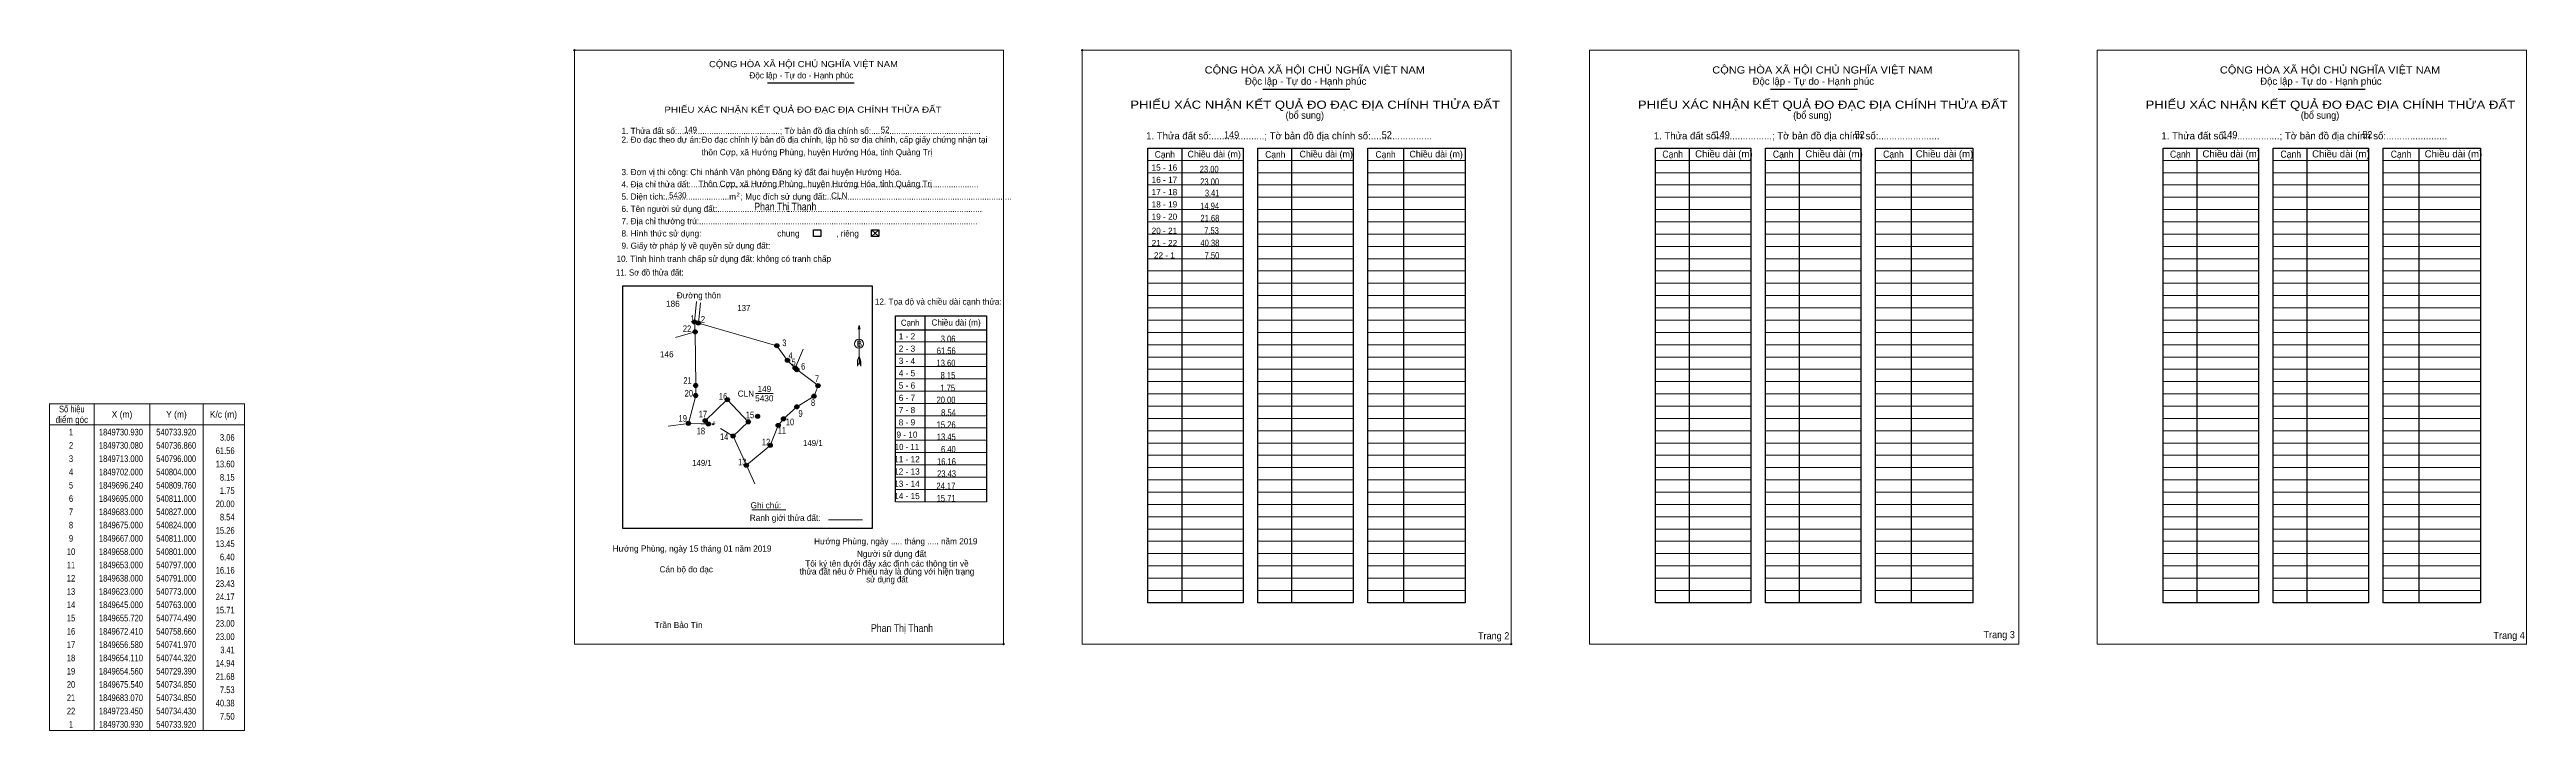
# Model space of a CAD drawing. Header units: metres. Extents: x 538723 to 555232, y 1836279 to 1849936.
# Drawn here: x 540248 to 542114, y 1849423 to 1849936 of the extents above.
import ezdxf
from ezdxf.enums import TextEntityAlignment as Align

# ---------------------------------------------------------------- set-up
doc = ezdxf.new("R2010")
doc.units = ezdxf.units.M
doc.header["$LTSCALE"] = 2
doc.header["$PDMODE"] = 32
doc.header["$PDSIZE"] = 1
for name, color, linetype, lineweight in [('1', 7, 'Continuous', 13), ('10', 7, 'Continuous', 13), ('11', 7, 'Continuous', 25), ('2', 7, 'Continuous', 13), ('22', 7, 'Continuous', 13), ('27', 7, 'Continuous', 13), ('5', 7, 'Continuous', 13), ('50', 7, 'Continuous', 25), ('63', 7, 'Continuous', 13), ('9', 7, 'Continuous', 13)]:
    doc.layers.add(name, color=color, linetype=linetype, lineweight=lineweight)
for name, color, linetype in [('12', 7, 'Continuous'), ('13', 7, 'Continuous'), ('36', 7, 'Continuous'), ('48', 7, 'Continuous'), ('52', 7, 'Continuous'), ('6', 7, 'Continuous'), ('7', 7, 'Continuous')]:
    doc.layers.add(name, color=color, linetype=linetype)

msp = doc.modelspace()

# ---------------------------------------------------------------- hatches: boundary and pattern name
at = {"layer": '11'}
for points in [[(540735.462, 1849730.93, 1), (540732.378, 1849730.93, 1)], [(540735.972, 1849723.45, 1), (540732.888, 1849723.45, 1)], [(540738.402, 1849730.08, 1), (540735.318, 1849730.08, 1)], [(540797.542, 1849713, 1), (540794.458, 1849713, 1)], [(540805.542, 1849702, 1), (540802.458, 1849702, 1)], [(540811.302, 1849696.24, 1), (540808.218, 1849696.24, 1)], [(540812.542, 1849695, 1), (540809.458, 1849695, 1)], [(540736.392, 1849683.07, 1), (540733.308, 1849683.07, 1)], [(540736.392, 1849675.54, 1), (540733.308, 1849675.54, 1)], [(540760.202, 1849672.41, 1), (540757.118, 1849672.41, 1)], [(540812.542, 1849667, 1), (540809.458, 1849667, 1)], [(540825.542, 1849675, 1), (540822.458, 1849675, 1)], [(540828.542, 1849683, 1), (540825.458, 1849683, 1)], [(540730.932, 1849654.56, 1), (540727.848, 1849654.56, 1)], [(540730.932, 1849654.56, 1), (540727.848, 1849654.56, 1)], [(540743.512, 1849656.58, 1), (540740.428, 1849656.58, 1)], [(540745.862, 1849654.11, 1), (540742.778, 1849654.11, 1)], [(540776.032, 1849655.72, 1), (540772.948, 1849655.72, 1)], [(540783.035, 1849659.851, 1), (540779.951, 1849659.851, 1)], [(540798.542, 1849653, 1), (540795.458, 1849653, 1)], [(540802.542, 1849658, 1), (540799.458, 1849658, 1)], [(540764.542, 1849645, 1), (540761.458, 1849645, 1)], [(540792.542, 1849638, 1), (540789.458, 1849638, 1)], [(540774.542, 1849623, 1), (540771.458, 1849623, 1)]]:
    msp.add_hatch(color=256, dxfattribs=at).paths.add_polyline_path(points)

# ---------------------------------------------------------------- linework, layer by layer
at = {"layer": '1', "lineweight": 25}
for p, q in [((540788.85, 1849911.01), (540854.22, 1849911.01)), ((541162.14, 1849906.24), (541227.52, 1849906.24)), ((541544.51, 1849906.24), (541609.88, 1849906.24)), ((541926.87, 1849906.24), (541992.25, 1849906.24)), ((541100.93, 1849861.79), (541100.93, 1849519.5)), ((541183.75, 1849861.79), (541183.75, 1849519.5)), ((541268.11, 1849861.79), (541268.11, 1849519.5)), ((541483.29, 1849861.79), (541483.29, 1849519.5)), ((541566.11, 1849861.79), (541566.11, 1849519.5)), ((541650.48, 1849861.79), (541650.48, 1849519.5)), ((541865.66, 1849861.79), (541865.66, 1849519.5)), ((541948.48, 1849861.79), (541948.48, 1849519.5)), ((542032.84, 1849861.79), (542032.84, 1849519.5)), ((540885.29, 1849725.1), (540953.9, 1849725.1)), ((540907.49, 1849735.43), (540907.49, 1849595.58))]:
    msp.add_line(p, q, dxfattribs=at)
at = {"layer": '1'}
for p, q in [((541075.49, 1849852.54), (541147.34, 1849852.54)), ((541075.49, 1849843.29), (541147.34, 1849843.29)), ((541075.49, 1849834.03), (541147.34, 1849834.03)), ((541158.31, 1849852.54), (541230.16, 1849852.54)), ((541158.31, 1849843.29), (541230.16, 1849843.29)), ((541158.31, 1849834.03), (541230.16, 1849834.03)), ((541241.13, 1849852.54), (541314.52, 1849852.54)), ((541241.13, 1849843.29), (541314.52, 1849843.29)), ((541241.13, 1849834.03), (541314.52, 1849834.03)), ((541457.85, 1849852.54), (541529.7, 1849852.54)), ((541457.85, 1849843.29), (541529.7, 1849843.29)), ((541457.85, 1849834.03), (541529.7, 1849834.03)), ((541540.67, 1849852.54), (541612.52, 1849852.54)), ((541540.67, 1849843.29), (541612.52, 1849843.29)), ((541540.67, 1849834.03), (541612.52, 1849834.03)), ((541623.5, 1849852.54), (541696.89, 1849852.54)), ((541623.5, 1849843.29), (541696.89, 1849843.29)), ((541623.5, 1849834.03), (541696.89, 1849834.03)), ((541840.22, 1849852.54), (541912.07, 1849852.54)), ((541840.22, 1849843.29), (541912.07, 1849843.29)), ((541840.22, 1849834.03), (541912.07, 1849834.03)), ((541923.04, 1849852.54), (541994.89, 1849852.54)), ((541923.04, 1849843.29), (541994.89, 1849843.29)), ((541923.04, 1849834.03), (541994.89, 1849834.03)), ((542005.86, 1849852.54), (542079.25, 1849852.54)), ((542005.86, 1849843.29), (542079.25, 1849843.29)), ((542005.86, 1849834.03), (542079.25, 1849834.03)), ((541075.49, 1849824.78), (541147.34, 1849824.78)), ((541075.49, 1849815.53), (541147.34, 1849815.53)), ((541158.31, 1849824.78), (541230.16, 1849824.78)), ((541158.31, 1849815.53), (541230.16, 1849815.53)), ((541241.13, 1849824.78), (541314.52, 1849824.78)), ((541241.13, 1849815.53), (541314.52, 1849815.53)), ((541457.85, 1849824.78), (541529.7, 1849824.78)), ((541457.85, 1849815.53), (541529.7, 1849815.53)), ((541540.67, 1849824.78), (541612.52, 1849824.78)), ((541540.67, 1849815.53), (541612.52, 1849815.53)), ((541623.5, 1849824.78), (541696.89, 1849824.78)), ((541623.5, 1849815.53), (541696.89, 1849815.53)), ((541840.22, 1849824.78), (541912.07, 1849824.78)), ((541840.22, 1849815.53), (541912.07, 1849815.53)), ((541923.04, 1849824.78), (541994.89, 1849824.78)), ((541923.04, 1849815.53), (541994.89, 1849815.53)), ((542005.86, 1849824.78), (542079.25, 1849824.78)), ((542005.86, 1849815.53), (542079.25, 1849815.53)), ((540867.2, 1849800.37), (540872.75, 1849795.19)), ((540867.2, 1849795.19), (540872.75, 1849800.37)), ((541075.49, 1849806.28), (541147.34, 1849806.28)), ((541075.49, 1849797.03), (541147.34, 1849797.03)), ((541158.31, 1849806.28), (541230.16, 1849806.28)), ((541158.31, 1849797.03), (541230.16, 1849797.03)), ((541241.13, 1849806.28), (541314.52, 1849806.28)), ((541241.13, 1849797.03), (541314.52, 1849797.03)), ((541457.85, 1849806.28), (541529.7, 1849806.28)), ((541457.85, 1849797.03), (541529.7, 1849797.03)), ((541540.67, 1849806.28), (541612.52, 1849806.28)), ((541540.67, 1849797.03), (541612.52, 1849797.03)), ((541623.5, 1849806.28), (541696.89, 1849806.28)), ((541623.5, 1849797.03), (541696.89, 1849797.03)), ((541840.22, 1849806.28), (541912.07, 1849806.28)), ((541840.22, 1849797.03), (541912.07, 1849797.03)), ((541923.04, 1849806.28), (541994.89, 1849806.28)), ((541923.04, 1849797.03), (541994.89, 1849797.03)), ((542005.86, 1849806.28), (542079.25, 1849806.28)), ((542005.86, 1849797.03), (542079.25, 1849797.03)), ((541075.49, 1849787.78), (541147.34, 1849787.78)), ((541075.49, 1849778.53), (541147.34, 1849778.53)), ((541158.31, 1849787.78), (541230.16, 1849787.78)), ((541158.31, 1849778.53), (541230.16, 1849778.53)), ((541241.13, 1849787.78), (541314.52, 1849787.78)), ((541241.13, 1849778.53), (541314.52, 1849778.53)), ((541457.85, 1849787.78), (541529.7, 1849787.78)), ((541457.85, 1849778.53), (541529.7, 1849778.53)), ((541540.67, 1849787.78), (541612.52, 1849787.78)), ((541540.67, 1849778.53), (541612.52, 1849778.53)), ((541623.5, 1849787.78), (541696.89, 1849787.78)), ((541623.5, 1849778.53), (541696.89, 1849778.53)), ((541840.22, 1849787.78), (541912.07, 1849787.78)), ((541840.22, 1849778.53), (541912.07, 1849778.53)), ((541923.04, 1849787.78), (541994.89, 1849787.78)), ((541923.04, 1849778.53), (541994.89, 1849778.53)), ((542005.86, 1849787.78), (542079.25, 1849787.78)), ((542005.86, 1849778.53), (542079.25, 1849778.53)), ((541075.49, 1849769.28), (541147.34, 1849769.28)), ((541075.49, 1849760.03), (541147.34, 1849760.03)), ((541158.31, 1849769.28), (541230.16, 1849769.28)), ((541158.31, 1849760.03), (541230.16, 1849760.03)), ((541241.13, 1849769.28), (541314.52, 1849769.28)), ((541241.13, 1849760.03), (541314.52, 1849760.03)), ((541457.85, 1849769.28), (541529.7, 1849769.28)), ((541457.85, 1849760.03), (541529.7, 1849760.03)), ((541540.67, 1849769.28), (541612.52, 1849769.28)), ((541540.67, 1849760.03), (541612.52, 1849760.03)), ((541623.5, 1849769.28), (541696.89, 1849769.28)), ((541623.5, 1849760.03), (541696.89, 1849760.03)), ((541840.22, 1849769.28), (541912.07, 1849769.28)), ((541840.22, 1849760.03), (541912.07, 1849760.03)), ((541923.04, 1849769.28), (541994.89, 1849769.28)), ((541923.04, 1849760.03), (541994.89, 1849760.03)), ((542005.86, 1849769.28), (542079.25, 1849769.28)), ((542005.86, 1849760.03), (542079.25, 1849760.03)), ((541075.49, 1849750.77), (541147.34, 1849750.77)), ((541075.49, 1849741.52), (541147.34, 1849741.52)), ((541158.31, 1849750.77), (541230.16, 1849750.77)), ((541158.31, 1849741.52), (541230.16, 1849741.52)), ((541241.13, 1849750.77), (541314.52, 1849750.77)), ((541241.13, 1849741.52), (541314.52, 1849741.52)), ((541457.85, 1849750.77), (541529.7, 1849750.77)), ((541457.85, 1849741.52), (541529.7, 1849741.52)), ((541540.67, 1849750.77), (541612.52, 1849750.77)), ((541540.67, 1849741.52), (541612.52, 1849741.52)), ((541623.5, 1849750.77), (541696.89, 1849750.77)), ((541623.5, 1849741.52), (541696.89, 1849741.52)), ((541840.22, 1849750.77), (541912.07, 1849750.77)), ((541840.22, 1849741.52), (541912.07, 1849741.52)), ((541923.04, 1849750.77), (541994.89, 1849750.77)), ((541923.04, 1849741.52), (541994.89, 1849741.52)), ((542005.86, 1849750.77), (542079.25, 1849750.77)), ((542005.86, 1849741.52), (542079.25, 1849741.52)), ((540857.92, 1849728.47), (540857.92, 1849700.48)), ((541075.49, 1849732.27), (541147.34, 1849732.27)), ((541075.49, 1849723.02), (541147.34, 1849723.02)), ((541158.31, 1849732.27), (541230.16, 1849732.27)), ((541158.31, 1849723.02), (541230.16, 1849723.02)), ((541241.13, 1849732.27), (541314.52, 1849732.27)), ((541241.13, 1849723.02), (541314.52, 1849723.02)), ((541457.85, 1849732.27), (541529.7, 1849732.27)), ((541457.85, 1849723.02), (541529.7, 1849723.02)), ((541540.67, 1849732.27), (541612.52, 1849732.27)), ((541540.67, 1849723.02), (541612.52, 1849723.02)), ((541623.5, 1849732.27), (541696.89, 1849732.27)), ((541623.5, 1849723.02), (541696.89, 1849723.02)), ((541840.22, 1849732.27), (541912.07, 1849732.27)), ((541840.22, 1849723.02), (541912.07, 1849723.02)), ((541923.04, 1849732.27), (541994.89, 1849732.27)), ((541923.04, 1849723.02), (541994.89, 1849723.02)), ((542005.86, 1849732.27), (542079.25, 1849732.27)), ((542005.86, 1849723.02), (542079.25, 1849723.02)), ((540857.92, 1849705.11), (540856.75, 1849702.26)), ((540857.92, 1849705.11), (540859.11, 1849702.26)), ((540857.92, 1849704.71), (540859.11, 1849701.84)), ((540857.92, 1849704.31), (540859.11, 1849701.44)), ((540857.92, 1849703.91), (540859.12, 1849701.02)), ((540857.92, 1849703.49), (540859.12, 1849700.61)), ((540885.29, 1849715.85), (540953.9, 1849715.85)), ((540885.29, 1849706.6), (540953.9, 1849706.6)), ((541075.49, 1849713.77), (541147.34, 1849713.77)), ((541075.49, 1849704.52), (541147.34, 1849704.52)), ((541158.31, 1849713.77), (541230.16, 1849713.77)), ((541158.31, 1849704.52), (541230.16, 1849704.52)), ((541241.13, 1849713.77), (541314.52, 1849713.77)), ((541241.13, 1849704.52), (541314.52, 1849704.52)), ((541457.85, 1849713.77), (541529.7, 1849713.77)), ((541457.85, 1849704.52), (541529.7, 1849704.52)), ((541540.67, 1849713.77), (541612.52, 1849713.77)), ((541540.67, 1849704.52), (541612.52, 1849704.52)), ((541623.5, 1849713.77), (541696.89, 1849713.77)), ((541623.5, 1849704.52), (541696.89, 1849704.52)), ((541840.22, 1849713.77), (541912.07, 1849713.77)), ((541840.22, 1849704.52), (541912.07, 1849704.52)), ((541923.04, 1849713.77), (541994.89, 1849713.77)), ((541923.04, 1849704.52), (541994.89, 1849704.52)), ((542005.86, 1849713.77), (542079.25, 1849713.77)), ((542005.86, 1849704.52), (542079.25, 1849704.52)), ((540857.92, 1849703.09), (540859.12, 1849700.19)), ((540857.92, 1849702.69), (540859.12, 1849699.77)), ((540857.92, 1849702.29), (540859.14, 1849699.36)), ((540857.92, 1849701.89), (540859.14, 1849698.94)), ((540857.92, 1849701.48), (540859.14, 1849698.52)), ((540857.92, 1849701.08), (540859.15, 1849698.12)), ((540857.92, 1849700.48), (540859.15, 1849697.63)), ((540859.15, 1849697.63), (540859.11, 1849702.26)), ((540885.29, 1849697.35), (540953.9, 1849697.35)), ((540885.29, 1849688.09), (540953.9, 1849688.09)), ((541075.49, 1849695.27), (541147.34, 1849695.27)), ((541075.49, 1849686.02), (541147.34, 1849686.02)), ((541158.31, 1849695.27), (541230.16, 1849695.27)), ((541158.31, 1849686.02), (541230.16, 1849686.02)), ((541241.13, 1849695.27), (541314.52, 1849695.27)), ((541241.13, 1849686.02), (541314.52, 1849686.02)), ((541457.85, 1849695.27), (541529.7, 1849695.27)), ((541457.85, 1849686.02), (541529.7, 1849686.02)), ((541540.67, 1849695.27), (541612.52, 1849695.27)), ((541540.67, 1849686.02), (541612.52, 1849686.02)), ((541623.5, 1849695.27), (541696.89, 1849695.27)), ((541623.5, 1849686.02), (541696.89, 1849686.02)), ((541840.22, 1849695.27), (541912.07, 1849695.27)), ((541840.22, 1849686.02), (541912.07, 1849686.02)), ((541923.04, 1849695.27), (541994.89, 1849695.27)), ((541923.04, 1849686.02), (541994.89, 1849686.02)), ((542005.86, 1849695.27), (542079.25, 1849695.27)), ((542005.86, 1849686.02), (542079.25, 1849686.02)), ((540885.29, 1849678.84), (540953.9, 1849678.84)), ((540885.29, 1849669.59), (540953.9, 1849669.59)), ((541075.49, 1849676.77), (541147.34, 1849676.77)), ((541075.49, 1849667.51), (541147.34, 1849667.51)), ((541158.31, 1849676.77), (541230.16, 1849676.77)), ((541158.31, 1849667.51), (541230.16, 1849667.51)), ((541241.13, 1849676.77), (541314.52, 1849676.77)), ((541241.13, 1849667.51), (541314.52, 1849667.51)), ((541457.85, 1849676.77), (541529.7, 1849676.77)), ((541457.85, 1849667.51), (541529.7, 1849667.51)), ((541540.67, 1849676.77), (541612.52, 1849676.77)), ((541540.67, 1849667.51), (541612.52, 1849667.51)), ((541623.5, 1849676.77), (541696.89, 1849676.77)), ((541623.5, 1849667.51), (541696.89, 1849667.51)), ((541840.22, 1849676.77), (541912.07, 1849676.77)), ((541840.22, 1849667.51), (541912.07, 1849667.51)), ((541923.04, 1849676.77), (541994.89, 1849676.77)), ((541923.04, 1849667.51), (541994.89, 1849667.51)), ((542005.86, 1849676.77), (542079.25, 1849676.77)), ((542005.86, 1849667.51), (542079.25, 1849667.51)), ((540885.29, 1849660.34), (540953.9, 1849660.34)), ((540885.29, 1849651.09), (540953.9, 1849651.09)), ((541075.49, 1849658.26), (541147.34, 1849658.26)), ((541075.49, 1849649.01), (541147.34, 1849649.01)), ((541158.31, 1849658.26), (541230.16, 1849658.26)), ((541158.31, 1849649.01), (541230.16, 1849649.01)), ((541241.13, 1849658.26), (541314.52, 1849658.26)), ((541241.13, 1849649.01), (541314.52, 1849649.01)), ((541457.85, 1849658.26), (541529.7, 1849658.26)), ((541457.85, 1849649.01), (541529.7, 1849649.01)), ((541540.67, 1849658.26), (541612.52, 1849658.26)), ((541540.67, 1849649.01), (541612.52, 1849649.01)), ((541623.5, 1849658.26), (541696.89, 1849658.26)), ((541623.5, 1849649.01), (541696.89, 1849649.01)), ((541840.22, 1849658.26), (541912.07, 1849658.26)), ((541840.22, 1849649.01), (541912.07, 1849649.01)), ((541923.04, 1849658.26), (541994.89, 1849658.26)), ((541923.04, 1849649.01), (541994.89, 1849649.01)), ((542005.86, 1849658.26), (542079.25, 1849658.26)), ((542005.86, 1849649.01), (542079.25, 1849649.01)), ((540885.29, 1849641.84), (540953.9, 1849641.84)), ((540885.29, 1849632.59), (540953.9, 1849632.59)), ((541075.49, 1849639.76), (541147.34, 1849639.76)), ((541075.49, 1849630.51), (541147.34, 1849630.51)), ((541158.31, 1849639.76), (541230.16, 1849639.76)), ((541158.31, 1849630.51), (541230.16, 1849630.51)), ((541241.13, 1849639.76), (541314.52, 1849639.76)), ((541241.13, 1849630.51), (541314.52, 1849630.51)), ((541457.85, 1849639.76), (541529.7, 1849639.76)), ((541457.85, 1849630.51), (541529.7, 1849630.51)), ((541540.67, 1849639.76), (541612.52, 1849639.76)), ((541540.67, 1849630.51), (541612.52, 1849630.51)), ((541623.5, 1849639.76), (541696.89, 1849639.76)), ((541623.5, 1849630.51), (541696.89, 1849630.51)), ((541840.22, 1849639.76), (541912.07, 1849639.76)), ((541840.22, 1849630.51), (541912.07, 1849630.51)), ((541923.04, 1849639.76), (541994.89, 1849639.76)), ((541923.04, 1849630.51), (541994.89, 1849630.51)), ((542005.86, 1849639.76), (542079.25, 1849639.76)), ((542005.86, 1849630.51), (542079.25, 1849630.51)), ((540885.29, 1849623.34), (540953.9, 1849623.34)), ((540885.29, 1849614.09), (540953.9, 1849614.09)), ((541075.49, 1849621.26), (541147.34, 1849621.26)), ((541075.49, 1849612.01), (541147.34, 1849612.01)), ((541158.31, 1849621.26), (541230.16, 1849621.26)), ((541158.31, 1849612.01), (541230.16, 1849612.01)), ((541241.13, 1849621.26), (541314.52, 1849621.26)), ((541241.13, 1849612.01), (541314.52, 1849612.01)), ((541457.85, 1849621.26), (541529.7, 1849621.26)), ((541457.85, 1849612.01), (541529.7, 1849612.01)), ((541540.67, 1849621.26), (541612.52, 1849621.26)), ((541540.67, 1849612.01), (541612.52, 1849612.01)), ((541623.5, 1849621.26), (541696.89, 1849621.26)), ((541623.5, 1849612.01), (541696.89, 1849612.01)), ((541840.22, 1849621.26), (541912.07, 1849621.26)), ((541840.22, 1849612.01), (541912.07, 1849612.01)), ((541923.04, 1849621.26), (541994.89, 1849621.26)), ((541923.04, 1849612.01), (541994.89, 1849612.01)), ((542005.86, 1849621.26), (542079.25, 1849621.26)), ((542005.86, 1849612.01), (542079.25, 1849612.01)), ((540885.29, 1849604.83), (540953.9, 1849604.83)), ((540885.29, 1849595.58), (540953.9, 1849595.58)), ((541075.49, 1849602.76), (541147.34, 1849602.76)), ((541075.49, 1849593.5), (541147.34, 1849593.5)), ((541158.31, 1849602.76), (541230.16, 1849602.76)), ((541158.31, 1849593.5), (541230.16, 1849593.5)), ((541241.13, 1849602.76), (541314.52, 1849602.76)), ((541241.13, 1849593.5), (541314.52, 1849593.5)), ((541457.85, 1849602.76), (541529.7, 1849602.76)), ((541457.85, 1849593.5), (541529.7, 1849593.5)), ((541540.67, 1849602.76), (541612.52, 1849602.76)), ((541540.67, 1849593.5), (541612.52, 1849593.5)), ((541623.5, 1849602.76), (541696.89, 1849602.76)), ((541623.5, 1849593.5), (541696.89, 1849593.5)), ((541840.22, 1849602.76), (541912.07, 1849602.76)), ((541840.22, 1849593.5), (541912.07, 1849593.5)), ((541923.04, 1849602.76), (541994.89, 1849602.76)), ((541923.04, 1849593.5), (541994.89, 1849593.5)), ((542005.86, 1849602.76), (542079.25, 1849602.76)), ((542005.86, 1849593.5), (542079.25, 1849593.5)), ((541075.49, 1849584.25), (541147.34, 1849584.25)), ((541075.49, 1849575), (541147.34, 1849575)), ((541158.31, 1849584.25), (541230.16, 1849584.25)), ((541158.31, 1849575), (541230.16, 1849575)), ((541241.13, 1849584.25), (541314.52, 1849584.25)), ((541241.13, 1849575), (541314.52, 1849575)), ((541457.85, 1849584.25), (541529.7, 1849584.25)), ((541457.85, 1849575), (541529.7, 1849575)), ((541540.67, 1849584.25), (541612.52, 1849584.25)), ((541540.67, 1849575), (541612.52, 1849575)), ((541623.5, 1849584.25), (541696.89, 1849584.25)), ((541623.5, 1849575), (541696.89, 1849575)), ((541840.22, 1849584.25), (541912.07, 1849584.25)), ((541840.22, 1849575), (541912.07, 1849575)), ((541923.04, 1849584.25), (541994.89, 1849584.25)), ((541923.04, 1849575), (541994.89, 1849575)), ((542005.86, 1849584.25), (542079.25, 1849584.25)), ((542005.86, 1849575), (542079.25, 1849575)), ((541075.49, 1849565.75), (541147.34, 1849565.75)), ((541075.49, 1849556.5), (541147.34, 1849556.5)), ((541158.31, 1849565.75), (541230.16, 1849565.75)), ((541158.31, 1849556.5), (541230.16, 1849556.5)), ((541241.13, 1849565.75), (541314.52, 1849565.75)), ((541241.13, 1849556.5), (541314.52, 1849556.5)), ((541457.85, 1849565.75), (541529.7, 1849565.75)), ((541457.85, 1849556.5), (541529.7, 1849556.5)), ((541540.67, 1849565.75), (541612.52, 1849565.75)), ((541540.67, 1849556.5), (541612.52, 1849556.5)), ((541623.5, 1849565.75), (541696.89, 1849565.75)), ((541623.5, 1849556.5), (541696.89, 1849556.5)), ((541840.22, 1849565.75), (541912.07, 1849565.75)), ((541840.22, 1849556.5), (541912.07, 1849556.5)), ((541923.04, 1849565.75), (541994.89, 1849565.75)), ((541923.04, 1849556.5), (541994.89, 1849556.5)), ((542005.86, 1849565.75), (542079.25, 1849565.75)), ((542005.86, 1849556.5), (542079.25, 1849556.5)), ((541075.49, 1849547.25), (541147.34, 1849547.25)), ((541075.49, 1849538), (541147.34, 1849538)), ((541158.31, 1849547.25), (541230.16, 1849547.25)), ((541158.31, 1849538), (541230.16, 1849538)), ((541241.13, 1849547.25), (541314.52, 1849547.25)), ((541241.13, 1849538), (541314.52, 1849538)), ((541457.85, 1849547.25), (541529.7, 1849547.25)), ((541457.85, 1849538), (541529.7, 1849538)), ((541540.67, 1849547.25), (541612.52, 1849547.25)), ((541540.67, 1849538), (541612.52, 1849538)), ((541623.5, 1849547.25), (541696.89, 1849547.25)), ((541623.5, 1849538), (541696.89, 1849538)), ((541840.22, 1849547.25), (541912.07, 1849547.25)), ((541840.22, 1849538), (541912.07, 1849538)), ((541923.04, 1849547.25), (541994.89, 1849547.25)), ((541923.04, 1849538), (541994.89, 1849538)), ((542005.86, 1849547.25), (542079.25, 1849547.25)), ((542005.86, 1849538), (542079.25, 1849538)), ((541075.49, 1849528.75), (541147.34, 1849528.75)), ((541158.31, 1849528.75), (541230.16, 1849528.75)), ((541241.13, 1849528.75), (541314.52, 1849528.75)), ((541457.85, 1849528.75), (541529.7, 1849528.75)), ((541540.67, 1849528.75), (541612.52, 1849528.75)), ((541623.5, 1849528.75), (541696.89, 1849528.75)), ((541840.22, 1849528.75), (541912.07, 1849528.75)), ((541923.04, 1849528.75), (541994.89, 1849528.75)), ((542005.86, 1849528.75), (542079.25, 1849528.75))]:
    msp.add_line(p, q, dxfattribs=at)
at = {"layer": '1', "lineweight": 25}
for points in [[(541075.49, 1849861.79), (541147.34, 1849861.79), (541147.34, 1849519.5), (541075.49, 1849519.5)], [(541158.31, 1849861.79), (541230.16, 1849861.79), (541230.16, 1849519.5), (541158.31, 1849519.5)], [(541241.13, 1849861.79), (541314.52, 1849861.79), (541314.52, 1849519.5), (541241.13, 1849519.5)], [(541457.85, 1849861.79), (541529.7, 1849861.79), (541529.7, 1849519.5), (541457.85, 1849519.5)], [(541540.67, 1849861.79), (541612.52, 1849861.79), (541612.52, 1849519.5), (541540.67, 1849519.5)], [(541623.5, 1849861.79), (541696.89, 1849861.79), (541696.89, 1849519.5), (541623.5, 1849519.5)], [(541840.22, 1849861.79), (541912.07, 1849861.79), (541912.07, 1849519.5), (541840.22, 1849519.5)], [(541923.04, 1849861.79), (541994.89, 1849861.79), (541994.89, 1849519.5), (541923.04, 1849519.5)], [(542005.86, 1849861.79), (542079.25, 1849861.79), (542079.25, 1849519.5), (542005.86, 1849519.5)], [(540679.9, 1849758.14), (540867.81, 1849758.14), (540867.81, 1849575.3), (540679.9, 1849575.3)]]:
    msp.add_lwpolyline(points, close=True, dxfattribs=at)
at = {"layer": '1'}
msp.add_lwpolyline([(540733.92, 1849730.93), (540736.86, 1849730.08), (540796, 1849713), (540804, 1849702), (540809.76, 1849696.24), (540811, 1849695), (540827, 1849683), (540824, 1849675), (540811, 1849667), (540801, 1849658), (540797, 1849653), (540791, 1849638), (540773, 1849623), (540763, 1849645), (540774.49, 1849655.72), (540758.66, 1849672.41), (540741.97, 1849656.58), (540744.32, 1849654.11), (540729.39, 1849654.56), (540734.85, 1849675.54), (540734.85, 1849683.07), (540734.43, 1849723.45)], close=True, dxfattribs=at)
for points in [[(540858.72, 1849725.49), (540857.92, 1849728.47), (540857.12, 1849725.49)], [(540857.92, 1849700.48), (540856.68, 1849697.63), (540856.75, 1849702.26)]]:
    msp.add_lwpolyline(points, dxfattribs=at)
at = {"layer": '1', "lineweight": 25}
msp.add_lwpolyline([(540885.29, 1849595.58), (540885.29, 1849735.43), (540953.9, 1849735.43), (540953.9, 1849595.58)], dxfattribs=at)
at = {"layer": '1'}
msp.add_circle((540857.92, 1849714.477), 3.415, dxfattribs=at)
for p in [(540643.5, 1849935.49), (541025.86, 1849935.49), (540966.78, 1849488.35), (541349.14, 1849488.35)]:
    msp.add_point(p, dxfattribs=at)
at = {"layer": '10'}
msp.add_line((540748, 1849654), (540729.39, 1849654.56), dxfattribs=at)
for points in [[(540729.39, 1849654.56), (540734.85, 1849675.54), (540734.85, 1849683.07), (540734.43, 1849723.45), (540733.92, 1849730.93), (540736.86, 1849730.08), (540796, 1849713), (540804, 1849702), (540809.76, 1849696.24), (540811, 1849695), (540827, 1849683), (540824, 1849675), (540811, 1849667), (540801, 1849658), (540797, 1849653), (540791, 1849638), (540773, 1849623), (540763, 1849645), (540753.55, 1849650.67)], [(540744.32, 1849654.11), (540741.97, 1849656.58), (540758.66, 1849672.41)], [(540758.66, 1849672.41), (540774.49, 1849655.72), (540763, 1849645)]]:
    msp.add_lwpolyline(points, dxfattribs=at)
at = {"layer": '11'}
for centre in [(540733.92, 1849730.93), (540734.43, 1849723.45), (540736.86, 1849730.08), (540796, 1849713), (540804, 1849702), (540809.76, 1849696.24), (540811, 1849695), (540734.85, 1849683.07), (540734.85, 1849675.54), (540758.66, 1849672.41), (540811, 1849667), (540824, 1849675), (540827, 1849683), (540729.39, 1849654.56), (540729.39, 1849654.56), (540741.97, 1849656.58), (540744.32, 1849654.11), (540774.49, 1849655.72), (540781.493, 1849659.851), (540797, 1849653), (540801, 1849658), (540763, 1849645), (540791, 1849638), (540773, 1849623)]:
    msp.add_circle(centre, 1.542, dxfattribs=at)
at = {"layer": '2'}
for points in [[(540643.49, 1849935.49), (540966.78, 1849935.49), (540966.78, 1849488.35), (540643.49, 1849488.35)], [(541025.86, 1849935.49), (541349.14, 1849935.49), (541349.14, 1849488.35), (541025.86, 1849488.35)], [(541408.22, 1849935.49), (541731.5, 1849935.49), (541731.5, 1849488.35), (541408.22, 1849488.35)], [(541790.59, 1849935.49), (542113.87, 1849935.49), (542113.87, 1849488.35), (541790.59, 1849488.35)]]:
    msp.add_lwpolyline(points, close=True, dxfattribs=at)
at = {"layer": '22'}
msp.add_lwpolyline([(540734.91, 1849741.05), (540733.92, 1849730.93), (540736.86, 1849730.08), (540737.85, 1849740.2)], dxfattribs=at)
at = {"layer": '27'}
for p, q in [((540733.92, 1849730.93), (540735.43, 1849746.27)), ((540736.86, 1849730.08), (540738.36, 1849745.43)), ((540734.43, 1849723.45), (540719.57, 1849719.32)), ((540809.76, 1849696.24), (540815.83, 1849710.41)), ((540729.39, 1849654.56), (540714.13, 1849652.35)), ((540773, 1849623), (540779.39, 1849608.97))]:
    msp.add_line(p, q, dxfattribs=at)
at = {"layer": '5'}
for points in [[(540736.86, 1849730.08), (540796, 1849713), (540804, 1849702), (540809.76, 1849696.24)], [(540809.76, 1849696.24), (540811, 1849695), (540827, 1849683), (540824, 1849675), (540811, 1849667), (540801, 1849658), (540797, 1849653), (540791, 1849638), (540773, 1849623)]]:
    msp.add_lwpolyline(points, dxfattribs=at)
at = {"layer": '50'}
for points in [[(540823.52, 1849800.37), (540829.07, 1849800.37), (540829.07, 1849795.19), (540823.52, 1849795.19)], [(540867.2, 1849800.37), (540872.75, 1849800.37), (540872.75, 1849795.19), (540867.2, 1849795.19)]]:
    msp.add_lwpolyline(points, close=True, dxfattribs=at)
at = {"layer": '63'}
for p, q in [((540281.74, 1849669.37), (540281.74, 1849423.37)), ((540323.74, 1849669.37), (540323.74, 1849423.37)), ((540363.74, 1849669.37), (540363.74, 1849423.37)), ((540248.14, 1849653.37), (540394.94, 1849653.37))]:
    msp.add_line(p, q, dxfattribs=at)
msp.add_lwpolyline([(540248.14, 1849669.37), (540394.94, 1849669.37), (540394.94, 1849423.37), (540248.14, 1849423.37)], close=True, dxfattribs=at)
at = {"layer": '7'}
for p in [(540758.66, 1849672.41), (540741.97, 1849656.58), (540744.32, 1849654.11), (540748, 1849654), (540774.49, 1849655.72), (540763, 1849645), (540763.06, 1849644.87)]:
    msp.add_point(p, dxfattribs=at)
at = {"layer": '9'}
for p, q in [((540779.79, 1849676.96), (540793.33, 1849676.96)), ((540777.13, 1849589.5), (540802.68, 1849589.5)), ((540834.93, 1849582.03), (540860.48, 1849582.03))]:
    msp.add_line(p, q, dxfattribs=at)

# ---------------------------------------------------------------- texts
at = {"layer": '1'}
for s, height, width, p in [('CỘNG HÒA XÃ HỘI CHỦ NGHĨA VIỆT NAM', 4.626, 1.15, (540744.9, 1849922.74)), ('CỘNG HÒA XÃ HỘI CHỦ NGHĨA VIỆT NAM', 5.396, 1.15, (541118.2, 1849917.96)), ('CỘNG HÒA XÃ HỘI CHỦ NGHĨA VIỆT NAM', 5.396, 1.15, (541500.57, 1849917.96)), ('CỘNG HÒA XÃ HỘI CHỦ NGHĨA VIỆT NAM', 5.396, 1.15, (541882.93, 1849917.96)), ('(bổ sung)', 5.396, 0.95, (541179.17, 1849883.88)), ('(bổ sung)', 5.396, 0.95, (541561.53, 1849883.88)), ('(bổ sung)', 5.396, 0.95, (541943.9, 1849883.88)), ('Cạnh', 5.011, 0.95, (541080.63, 1849854.54)), ('Cạnh', 5.011, 0.95, (541163.84, 1849854.54)), ('Cạnh', 5.011, 0.95, (541246.92, 1849854.54)), ('Cạnh', 5.396, 0.9, (541462.99, 1849854.54)), ('Cạnh', 5.396, 0.9, (541546.21, 1849854.54)), ('Cạnh', 5.396, 0.9, (541629.28, 1849854.54)), ('Cạnh', 5.396, 0.9, (541845.36, 1849854.54)), ('Cạnh', 5.396, 0.9, (541928.57, 1849854.54)), ('Cạnh', 5.396, 0.9, (542011.65, 1849854.54)), ('2', 3.084, 0.9, (540765.61, 1849825.17)), ('11. Sơ đồ thửa đất:', 4.626, 0.95, (540674.8, 1849765.88)), ('Cạnh', 4.626, 0.95, (540889.45, 1849728.03)), ('B', 4.626, 0.95, (540856.21, 1849712.23)), ('Trang 3', 5.396, 0.95, (541704.88, 1849492.85)), ('Trang 2', 5.396, 0.95, (541324.1, 1849491.93)), ('Trang 4', 5.396, 0.95, (542089, 1849492.21))]:
    msp.add_text(s, height=height, dxfattribs=dict(at, width=width)).set_placement(p)
for s, height, p in [('Độc lập - Tự do - Hạnh phúc', 4.626, (540775.28, 1849914.26)), ('Độc lập - Tự do - Hạnh phúc', 5.396, (541148.58, 1849909.48)), ('Độc lập - Tự do - Hạnh phúc', 5.396, (541530.94, 1849909.48)), ('Độc lập - Tự do - Hạnh phúc', 5.396, (541913.31, 1849909.48)), ('1. Thửa đất số:.............................................; Tờ bản đồ địa chính số:................................................', 4.626, (540678.97, 1849872.44)), ('1. Thửa đất số:....................; Tờ bản đồ địa chính số:.......................', 5.396, (541074.15, 1849868.37)), ('1. Thửa đất số:....................; Tờ bản đồ địa chính số:.......................', 5.396, (541456.52, 1849868.37)), ('1. Thửa đất số:....................; Tờ bản đồ địa chính số:.......................', 5.396, (541838.88, 1849868.37)), ('2. Đo đạc theo dự án:', 4.626, (540678.97, 1849865.86)), (' thôn Cợp, xã Hướng Phùng, huyện Hướng Hóa, tỉnh Quảng Trị', 4.626, (540737.54, 1849856.4)), ('Đo đạc chỉnh lý bản đồ địa chính, lập hồ sơ địa chính, cấp giấy chứng nhận tại', 4.626, (540739.35, 1849865.86)), ('Chiều dài (m)', 5.011, (541105.3, 1849854.77)), ('Chiều dài (m)', 5.011, (541189.65, 1849854.77)), ('Chiều dài (m)', 5.011, (541272.48, 1849854.77)), ('Chiều dài (m)', 5.396, (541487.66, 1849854.77)), ('Chiều dài (m)', 5.396, (541570.66, 1849854.77)), ('Chiều dài (m)', 5.396, (541653.86, 1849854.77)), ('Chiều dài (m)', 5.396, (541869.84, 1849854.77)), ('Chiều dài (m)', 5.396, (541952.41, 1849854.77)), ('Chiều dài (m)', 5.396, (542037.21, 1849854.77)), ('4. Địa chỉ thửa đất:..............................................................................................................................', 4.626, (540678.97, 1849832.26)), ('3. Đơn vị thi công: Chi nhánh Văn phòng Đăng ký đất đai huyện Hướng Hóa.', 4.626, (540678.97, 1849841.44)), ('     Thôn Cợp, xã Hướng Phùng, huyện Hướng Hóa, tỉnh Quảng Trị', 4.626, (540728.39, 1849832.62)), ('5. Diện tích:............................m  ; Mục đích sử dụng đất:.................................................................................', 4.626, (540678.97, 1849823.01)), ('6. Tên người sử dụng đất:....................................................................................................................', 4.626, (540678.97, 1849813.76)), ('7. Địa chỉ thường trú:..........................................................................................................................', 4.626, (540678.97, 1849804.51)), ('chung                , riêng', 4.626, (540796.25, 1849795.21)), ('10. Tình hình tranh chấp sử dụng đất: không có tranh chấp', 4.626, (540675.18, 1849776.17)), ('9. Giấy tờ pháp lý về quyền sử dụng đất:', 4.626, (540678.97, 1849786.01)), ('12. Tọa độ và chiều dài cạnh thửa:', 4.626, (540869.77, 1849743.92)), ('Chiều dài (m)', 4.626, (540912.43, 1849728.19)), ('Hướng Phùng, ngày 15 tháng 01 năm 2019', 4.626, (540672.3, 1849558.01)), ('Hướng Phùng, ngày ..... tháng ..... năm 2019', 4.626, (540824.06, 1849563.47)), ('Người sử dụng đất', 4.626, (540856.3, 1849554.05)), ('Cán bộ đo đạc', 4.626, (540707.59, 1849542.36)), ('Trần Bảo Tín', 4.626, (540703.92, 1849500.42))]:
    msp.add_text(s, height=height, dxfattribs=at).set_placement(p)
for s, height, width, p in [('PHIẾU XÁC NHẬN KẾT QUẢ ĐO ĐẠC ĐỊA CHÍNH THỬA ĐẤT', 4.626, 1.2, (540815.715, 1849888.48)), ('PHIẾU XÁC NHẬN KẾT QUẢ ĐO ĐẠC ĐỊA CHÍNH THỬA ĐẤT', 6.168, 1.2, (541201.445, 1849891.39)), ('PHIẾU XÁC NHẬN KẾT QUẢ ĐO ĐẠC ĐỊA CHÍNH THỬA ĐẤT', 6.168, 1.2, (541583.8, 1849891.39)), ('PHIẾU XÁC NHẬN KẾT QUẢ ĐO ĐẠC ĐỊA CHÍNH THỬA ĐẤT', 6.168, 1.2, (541966.175, 1849891.39)), ('sử dụng đất', 4.626, 0.95, (540878.99, 1849534.8))]:
    msp.add_text(s, height=height, dxfattribs=dict(at, width=width)).set_placement(p, align=Align.CENTER)
for s, p in [('Ghi chú:', (540787.715, 1849590.58)), ('Ranh giới thửa đất:', (540802.245, 1849581.13)), ('thửa đất nêu ở Phiếu này là đúng với hiện trạng', (540878.935, 1849540.77)), ('Tôi ký tên dưới đây xác định các thông tin về', (540878.935, 1849546.74))]:
    msp.add_text(s, height=4.626, dxfattribs=at).set_placement(p, align=Align.CENTER)
at = {"layer": '12', "width": 1.25}
for s, p in [('1', (540758.66, 1849672.41)), ('7', (540741.97, 1849656.58)), ('6', (540744.32, 1849654.11)), ('5', (540748, 1849654)), ('2', (540774.49, 1849655.72)), ('4', (540763, 1849645)), ('3', (540763.06, 1849644.87))]:
    msp.add_text(s, height=1.8, dxfattribs=at).set_placement(p)
at = {"layer": '13'}
msp.add_text('CLN', height=4.626, dxfattribs=at).set_placement((540778.88, 1849674.65), align=Align.RIGHT)
for s, height, p in [('5430', 4.63, (540786.55, 1849671.1)), ('149', 4.626, (540786.565, 1849678.19))]:
    msp.add_text(s, height=height, dxfattribs=at).set_placement(p, align=Align.CENTER)
at = {"layer": '36'}
for s, p in [('186', (540717.655, 1849742.31)), ('Đường thôn', (540737.245, 1849748.62)), ('146', (540713.065, 1849704.27))]:
    msp.add_text(s, height=4.626, dxfattribs=at).set_placement(p, align=Align.CENTER)
at = {"layer": '36', "width": 0.95}
for s, p in [('137', (540771.145, 1849739.07)), ('149/1', (540823.08, 1849637.47)), ('149/1', (540739.585, 1849622.47))]:
    msp.add_text(s, height=4.626, dxfattribs=at).set_placement(p, align=Align.CENTER)
at = {"layer": '48'}
msp.add_text('8. Hình thức sử dụng:', height=4.626, dxfattribs=at).set_placement((540678.97, 1849795.26))
at = {"layer": '52'}
for s, height, p in [('15 - 16', 4.626, (541087.925, 1849844.87)), ('16 - 17', 4.626, (541087.925, 1849835.62)), ('18 - 19', 4.626, (541087.93, 1849817.12)), ('17 - 18', 4.626, (541087.935, 1849826.37)), ('20 - 21', 4.63, (541087.925, 1849797.29)), ('19 - 20', 4.63, (541087.925, 1849807.87)), ('21 - 22', 4.63, (541087.92, 1849788.04)), ('22 - 1', 4.63, (541087.93, 1849778.79)), ('1 - 2', 4.626, (540893.985, 1849717.77)), ('3 - 4', 4.626, (540893.985, 1849699.27)), ('2 - 3', 4.626, (540893.985, 1849708.52)), ('4 - 5', 4.626, (540893.985, 1849690.02)), ('5 - 6', 4.626, (540893.985, 1849680.77)), ('6 - 7', 4.626, (540893.975, 1849671.52)), ('7 - 8', 4.626, (540893.975, 1849662.27)), ('9 - 10', 4.626, (540893.985, 1849643.77)), ('8 - 9', 4.626, (540893.985, 1849653.02)), ('11 - 12', 4.626, (540893.985, 1849625.26)), ('12 - 13', 4.626, (540893.98, 1849616.01)), ('13 - 14', 4.626, (540893.985, 1849606.76)), ('14 - 15', 4.626, (540893.985, 1849597.51))]:
    msp.add_text(s, height=height, dxfattribs=at).set_placement(p, align=Align.CENTER)
at = {"layer": '52', "width": 0.95}
msp.add_text('10 - 11', height=4.626, dxfattribs=at).set_placement((540893.985, 1849634.51), align=Align.CENTER)
at = {"layer": '6'}
for s, height, width, p in [('149', 4.626, 0.95, (540726, 1849873.32)), ('52', 4.626, 0.95, (540874.29, 1849873.4)), ('149', 5.396, 0.95, (541132.79, 1849869.09)), ('52', 5.396, 0.95, (541251.62, 1849869.1)), ('149', 5.396, 0.95, (541502.34, 1849869.21)), ('52', 5.396, 0.95, (541607.82, 1849869.24)), ('149', 5.396, 0.95, (541884.7, 1849869.21)), ('52', 5.396, 0.95, (541990.18, 1849869.24)), ('5430', 4.63, 0.95, (540714.84, 1849823.94)), ('Phan Thị Thanh', 5.78, 0.85, (540778.97, 1849814.9)), ('Phan Thị Thanh', 5.78, 0.85, (540866.88, 1849497.58))]:
    msp.add_text(s, height=height, dxfattribs=dict(at, width=width)).set_placement(p)
msp.add_text('CLN', height=4.626, dxfattribs=at).set_placement((540836.82, 1849823.75))
at = {"layer": '63'}
for s, width, p in [('23.00', 0.85, (541128.76, 1849843.45)), ('23.00', 0.85, (541129.11, 1849834.03)), ('14.94', 0.85, (541129.11, 1849815.77)), ('3.41', 0.8, (541129.19, 1849825.48)), ('21.68', 0.85, (541129.28, 1849806.55)), ('7.53', 0.85, (541128.93, 1849797.23)), ('40.38', 0.85, (541129.28, 1849787.91)), ('7.50', 0.85, (541129.28, 1849778.59)), (' 22', 0.85, (540731.49, 1849723.3)), (' 1', 0.75, (540733.92, 1849730.93)), (' 2', 0.85, (540741.91, 1849730.41)), (' 3', 0.8, (540803.17, 1849712.7)), (' 4', 0.85, (540807.93, 1849703.16)), ('61.56', 0.85, (540930.68, 1849706.71)), ('3.06', 0.85, (540930.51, 1849715.65)), (' 21', 0.8, (540731.73, 1849684.33)), (' 5', 0.8, (540810.19, 1849698.23)), (' 6', 0.85, (540817.39, 1849695)), (' 7', 0.8, (540827.77, 1849685.67)), ('13.60', 0.85, (540930.51, 1849697.49)), ('8.15', 0.85, (540930.42, 1849688.27)), (' 20', 0.85, (540732.86, 1849674.76)), (' 16', 0.85, (540758.66, 1849672.41)), (' 8', 0.8, (540824.77, 1849667.62)), ('20.00', 0.85, (540930.51, 1849669.72)), ('1.75', 0.85, (540930.25, 1849678.75)), (' 19', 0.85, (540728.26, 1849655.82)), (' 18', 0.85, (540741.9, 1849646.34)), (' 17', 0.85, (540743.43, 1849659)), (' 15', 0.85, (540778.89, 1849658.43)), (' 11', 0.8, (540802.87, 1849646.78)), (' 10', 0.85, (540809.03, 1849653.14)), (' 9', 0.85, (540815.4, 1849659.52)), ('15.26', 0.85, (540930.63, 1849651.08)), ('8.54', 0.85, (540930.76, 1849660.21)), ('61.56', 0.85, (540387.54, 1849631.47)), ('3.06', 0.85, (540387.54, 1849641.47)), (' 14', 0.85, (540759.45, 1849641.98)), (' 12', 0.85, (540791, 1849638)), ('13.45', 0.85, (540930.75, 1849641.9)), ('6.40', 0.85, (540930.71, 1849632.58)), ('13.60', 0.85, (540387.54, 1849621.47)), ('8.15', 0.85, (540387.54, 1849611.47)), (' 13', 0.85, (540773, 1849623)), ('23.43', 0.85, (540930.94, 1849614.19)), ('16.16', 0.85, (540930.85, 1849623.32)), ('20.00', 0.85, (540387.54, 1849591.47)), ('1.75', 0.85, (540387.54, 1849601.47)), ('24.17', 0.85, (540930.42, 1849604.97)), ('15.71', 0.85, (540930.59, 1849595.65)), ('15.26', 0.85, (540387.54, 1849571.47)), ('8.54', 0.85, (540387.54, 1849581.47)), ('13.45', 0.85, (540387.54, 1849561.47)), ('6.40', 0.85, (540387.54, 1849551.47)), ('23.43', 0.85, (540387.54, 1849531.47)), ('16.16', 0.85, (540387.54, 1849541.47)), ('24.17', 0.85, (540387.54, 1849521.47)), ('23.00', 0.85, (540387.54, 1849501.47)), ('15.71', 0.85, (540387.54, 1849511.47)), ('23.00', 0.85, (540387.54, 1849491.47)), ('3.41', 0.8, (540387.54, 1849481.47)), ('21.68', 0.85, (540387.54, 1849461.47)), ('14.94', 0.85, (540387.54, 1849471.47)), ('40.38', 0.85, (540387.54, 1849441.47)), ('7.53', 0.85, (540387.54, 1849451.47)), ('7.50', 0.85, (540387.54, 1849431.47))]:
    msp.add_text(s, height=5, dxfattribs=dict(at, width=width)).set_placement(p, align=Align.RIGHT)
for s, width, p in [('Số hiệu', 0.85, (540264.935, 1849662.87)), ('điểm góc', 0.9, (540264.945, 1849654.87)), (' 1', 0.75, (540263.54, 1849645.47)), ('1849730.930', 0.85, (540301.94, 1849645.47)), ('X (m)', 0.95, (540302.74, 1849658.87)), ('540733.920', 0.85, (540343.535, 1849645.47)), ('Y (m)', 0.95, (540343.74, 1849658.87)), ('K/c (m)', 0.95, (540379.145, 1849658.87)), (' 3', 0.8, (540263.545, 1849625.47)), (' 2', 0.85, (540263.54, 1849635.47)), ('1849730.080', 0.85, (540301.94, 1849635.47)), ('1849713.000', 0.85, (540301.94, 1849625.47)), ('540736.860', 0.85, (540343.535, 1849635.47)), ('540796.000', 0.85, (540343.535, 1849625.47)), (' 4', 0.85, (540263.54, 1849615.47)), (' 5', 0.8, (540263.545, 1849605.47)), ('1849702.000', 0.85, (540301.94, 1849615.47)), ('1849696.240', 0.85, (540301.94, 1849605.47)), ('540804.000', 0.85, (540343.535, 1849615.47)), ('540809.760', 0.85, (540343.535, 1849605.47)), (' 6', 0.85, (540263.545, 1849595.47)), ('1849695.000', 0.85, (540301.94, 1849595.47)), ('540811.000', 0.85, (540343.535, 1849595.47)), (' 8', 0.8, (540263.54, 1849575.47)), (' 7', 0.8, (540263.54, 1849585.47)), ('1849683.000', 0.85, (540301.94, 1849585.47)), ('1849675.000', 0.85, (540301.94, 1849575.47)), ('540827.000', 0.85, (540343.535, 1849585.47)), ('540824.000', 0.85, (540343.535, 1849575.47)), (' 10', 0.85, (540263.535, 1849555.47)), (' 9', 0.85, (540263.54, 1849565.47)), ('1849667.000', 0.85, (540301.94, 1849565.47)), ('1849658.000', 0.85, (540301.94, 1849555.47)), ('540811.000', 0.85, (540343.535, 1849565.47)), ('540801.000', 0.85, (540343.535, 1849555.47)), (' 12', 0.85, (540263.545, 1849535.47)), (' 11', 0.8, (540263.535, 1849545.47)), ('1849653.000', 0.85, (540301.94, 1849545.47)), ('1849638.000', 0.85, (540301.94, 1849535.47)), ('540797.000', 0.85, (540343.535, 1849545.47)), ('540791.000', 0.85, (540343.535, 1849535.47)), (' 14', 0.85, (540263.535, 1849515.47)), (' 13', 0.85, (540263.54, 1849525.47)), ('1849623.000', 0.85, (540301.94, 1849525.47)), ('1849645.000', 0.85, (540301.94, 1849515.47)), ('540773.000', 0.85, (540343.535, 1849525.47)), ('540763.000', 0.85, (540343.535, 1849515.47)), (' 15', 0.85, (540263.54, 1849505.47)), (' 16', 0.85, (540263.54, 1849495.47)), ('1849655.720', 0.85, (540301.94, 1849505.47)), ('1849672.410', 0.85, (540301.94, 1849495.47)), ('540774.490', 0.85, (540343.535, 1849505.47)), ('540758.660', 0.85, (540343.535, 1849495.47)), (' 17', 0.85, (540263.545, 1849485.47)), (' 18', 0.85, (540263.545, 1849475.47)), ('1849656.580', 0.85, (540301.94, 1849485.47)), ('1849654.110', 0.85, (540301.94, 1849475.47)), ('540741.970', 0.85, (540343.535, 1849485.47)), ('540744.320', 0.85, (540343.535, 1849475.47)), (' 19', 0.85, (540263.535, 1849465.47)), ('1849654.560', 0.85, (540301.94, 1849465.47)), ('540729.390', 0.85, (540343.535, 1849465.47)), (' 20', 0.85, (540263.535, 1849455.47)), (' 21', 0.8, (540263.535, 1849445.47)), ('1849675.540', 0.85, (540301.94, 1849455.47)), ('1849683.070', 0.85, (540301.94, 1849445.47)), ('540734.850', 0.85, (540343.535, 1849455.47)), ('540734.850', 0.85, (540343.535, 1849445.47)), (' 22', 0.85, (540263.545, 1849435.47)), (' 1', 0.75, (540263.54, 1849425.47)), ('1849723.450', 0.85, (540301.94, 1849435.47)), ('1849730.930', 0.85, (540301.94, 1849425.47)), ('540734.430', 0.85, (540343.535, 1849435.47)), ('540733.920', 0.85, (540343.535, 1849425.47))]:
    msp.add_text(s, height=5, dxfattribs=dict(at, width=width)).set_placement(p, align=Align.CENTER)

doc.saveas('drawing.dxf')
